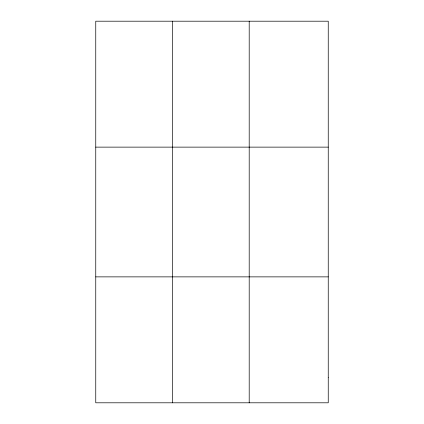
<?xml version="1.0" encoding="UTF-8"?>
<svg xmlns="http://www.w3.org/2000/svg" width="424" height="424" viewBox="0 0 424 424"><rect width="100%" height="100%" fill="white"/><g stroke="black" fill="none" stroke-linecap="round" stroke-linejoin="round"><path stroke-width="0.64" d="M172.478 402.8L172.478 21.2M249.201 402.8L249.201 21.2M95.755 147.128L328.245 147.128M95.755 276.872L328.245 276.872M328.245 377.614L328.245 402.8L95.755 402.8L95.755 21.2L328.245 21.2L328.245 377.614"/></g></svg>
